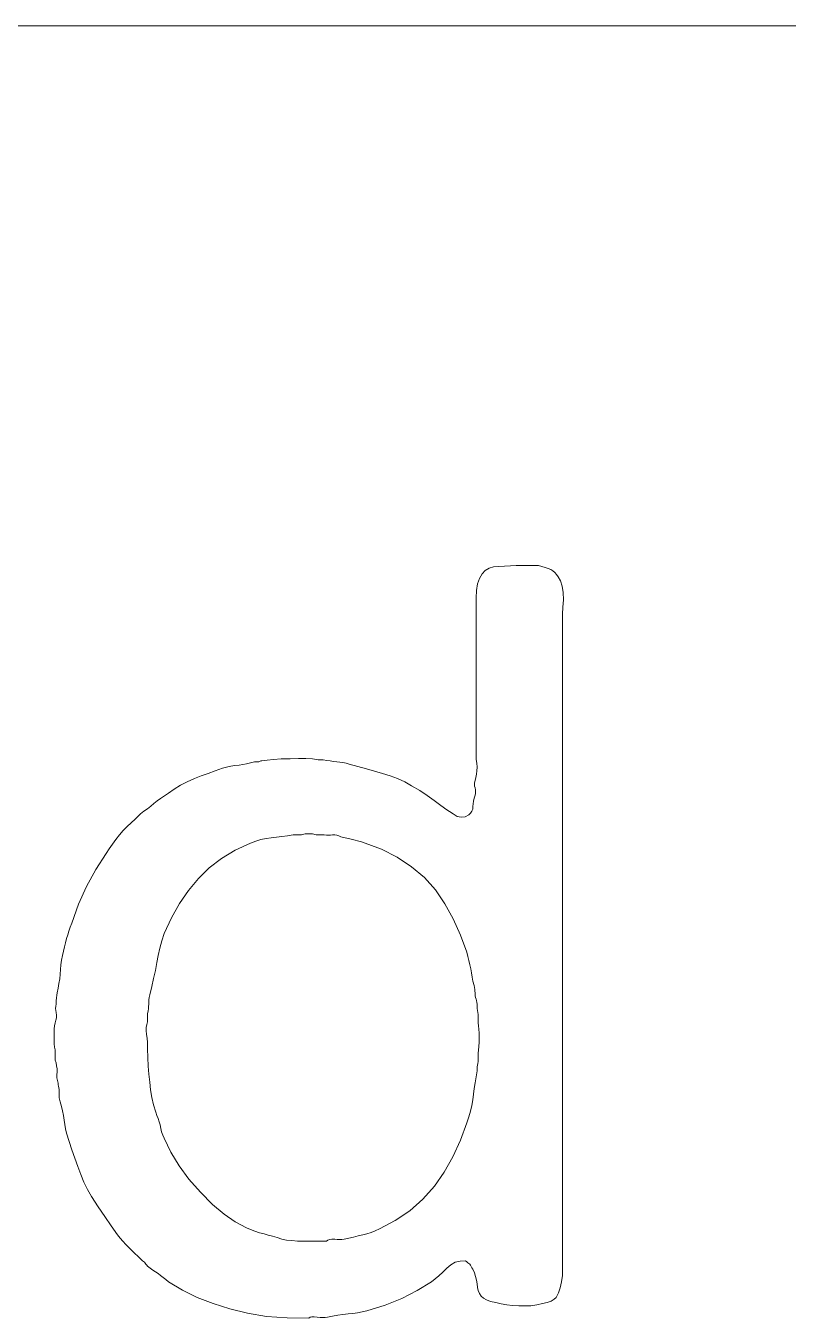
# Model space of a CAD drawing. Header units: millimetres. Extents: x 0 to 160, y 0 to 160.
# Drawn here: x 49.32 to 59.6, y 142.57 to 160 of the extents above; entities that cross this region are included whole.
import ezdxf

# ---------------------------------------------------------------- set-up
doc = ezdxf.new("R2010")
doc.units = ezdxf.units.MM
doc.layers.add('LayerBaseFrame', color=1, linetype='CONTINUOUS', lineweight=0)
doc.layers.add('TextOutline', color=7, linetype='CONTINUOUS', lineweight=0)

# ---------------------------------------------------------------- blocks, each defined once
blk = doc.blocks.new('ELayerBase')
at = {"layer": 'LayerBaseFrame'}
blk.add_line((140, 0), (20, 0), dxfattribs=at)

msp = doc.modelspace()

# ---------------------------------------------------------------- linework, layer by layer
at = {"layer": 'TextOutline'}
for p, q in [((55.777, 152.713), (55.855, 152.717)), ((55.855, 152.717), (55.932, 152.72)), ((55.932, 152.72), (56.009, 152.721)), ((56.009, 152.721), (56.233, 152.721)), ((56.233, 152.721), (56.233, 152.721)), ((56.233, 152.721), (56.233, 152.721)), ((56.233, 152.721), (56.281, 152.707)), ((55.413, 152.472), (55.439, 152.546)), ((55.439, 152.546), (55.476, 152.609)), ((55.476, 152.609), (55.516, 152.652)), ((55.476, 152.609), (55.476, 152.609)), ((55.476, 152.609), (55.476, 152.609)), ((55.516, 152.652), (55.567, 152.682)), ((55.567, 152.682), (55.628, 152.701)), ((55.628, 152.701), (55.7, 152.707)), ((55.7, 152.707), (55.777, 152.713)), ((55.7, 152.707), (55.7, 152.707)), ((55.7, 152.707), (55.7, 152.707)), ((56.281, 152.707), (56.324, 152.693)), ((56.324, 152.693), (56.365, 152.679)), ((56.365, 152.679), (56.402, 152.665)), ((56.402, 152.665), (56.402, 152.665)), ((56.402, 152.665), (56.402, 152.665)), ((56.402, 152.665), (56.429, 152.648)), ((56.429, 152.648), (56.454, 152.626)), ((56.454, 152.626), (56.478, 152.599)), ((56.478, 152.599), (56.5, 152.567)), ((56.5, 152.567), (56.5, 152.567)), ((56.5, 152.567), (56.5, 152.567)), ((56.5, 152.567), (56.53, 152.511)), ((55.392, 152.286), (55.397, 152.385)), ((55.397, 152.385), (55.413, 152.472)), ((56.53, 152.511), (56.552, 152.44)), ((56.552, 152.44), (56.565, 152.356)), ((55.392, 152.182), (55.392, 152.286)), ((55.392, 152.286), (55.392, 152.286)), ((55.392, 152.286), (55.392, 152.286)), ((56.57, 152.258), (56.564, 152.156)), ((56.565, 152.356), (56.57, 152.258)), ((56.57, 152.258), (56.57, 152.258)), ((56.57, 152.258), (56.57, 152.258)), ((55.392, 152.079), (55.392, 152.182)), ((55.392, 151.978), (55.392, 152.079)), ((56.559, 152.062), (56.557, 151.974)), ((56.564, 152.156), (56.559, 152.062)), ((55.392, 151.879), (55.392, 151.978)), ((55.392, 150.196), (55.392, 151.879)), ((55.392, 151.879), (55.392, 151.879)), ((55.392, 151.879), (55.392, 151.879)), ((56.557, 151.974), (56.556, 151.893)), ((56.556, 151.893), (56.556, 143.478)), ((52.573, 150.096), (52.66, 150.105)), ((52.66, 150.105), (52.763, 150.11)), ((52.763, 150.11), (52.881, 150.112)), ((52.881, 150.112), (52.994, 150.117)), ((52.881, 150.112), (52.881, 150.112)), ((52.881, 150.112), (52.881, 150.112)), ((52.994, 150.117), (53.095, 150.116)), ((53.095, 150.116), (53.184, 150.11)), ((53.184, 150.11), (53.26, 150.098)), ((55.393, 150.153), (55.392, 150.196)), ((55.395, 150.105), (55.393, 150.153)), ((55.4, 150.054), (55.395, 150.105)), ((51.777, 149.916), (51.872, 149.951)), ((51.872, 149.951), (51.97, 149.986)), ((51.97, 149.986), (52.026, 149.999)), ((51.97, 149.986), (51.97, 149.986)), ((51.97, 149.986), (51.97, 149.986)), ((52.026, 149.999), (52.082, 150.011)), ((52.082, 150.011), (52.138, 150.02)), ((52.138, 150.02), (52.194, 150.028)), ((52.194, 150.028), (52.244, 150.036)), ((52.194, 150.028), (52.194, 150.028)), ((52.194, 150.028), (52.194, 150.028)), ((52.244, 150.036), (52.296, 150.046)), ((52.296, 150.046), (52.349, 150.057)), ((52.349, 150.057), (52.404, 150.07)), ((52.404, 150.07), (52.404, 150.07)), ((52.404, 150.07), (52.404, 150.07)), ((52.404, 150.07), (52.418, 150.07)), ((52.418, 150.07), (52.432, 150.07)), ((52.432, 150.07), (52.446, 150.07)), ((52.446, 150.07), (52.46, 150.07)), ((52.46, 150.07), (52.468, 150.076)), ((52.46, 150.07), (52.46, 150.07)), ((52.46, 150.07), (52.46, 150.07)), ((52.468, 150.076), (52.478, 150.081)), ((52.478, 150.081), (52.489, 150.083)), ((52.489, 150.083), (52.502, 150.084)), ((52.502, 150.084), (52.573, 150.096)), ((52.502, 150.084), (52.502, 150.084)), ((52.502, 150.084), (52.502, 150.084)), ((53.26, 150.098), (53.33, 150.098)), ((53.33, 150.098), (53.33, 150.098)), ((53.33, 150.098), (53.33, 150.098)), ((53.33, 150.098), (53.378, 150.091)), ((53.378, 150.091), (53.425, 150.084)), ((53.425, 150.084), (53.469, 150.077)), ((53.469, 150.077), (53.512, 150.07)), ((53.512, 150.07), (53.512, 150.07)), ((53.512, 150.07), (53.512, 150.07)), ((53.512, 150.07), (53.554, 150.068)), ((53.554, 150.068), (53.596, 150.063)), ((53.596, 150.063), (53.639, 150.054)), ((53.639, 150.054), (53.681, 150.042)), ((53.681, 150.042), (53.681, 150.042)), ((53.681, 150.042), (53.681, 150.042)), ((53.681, 150.042), (53.798, 150.008)), ((53.798, 150.008), (53.912, 149.975)), ((53.912, 149.975), (54.022, 149.945)), ((54.022, 149.945), (54.129, 149.916)), ((55.399, 149.905), (55.404, 149.952)), ((55.406, 150), (55.4, 150.054)), ((55.404, 149.952), (55.406, 150)), ((55.406, 150), (55.406, 150)), ((55.406, 150), (55.406, 150)), ((51.32, 149.704), (51.405, 149.755)), ((51.405, 149.755), (51.495, 149.802)), ((51.495, 149.802), (51.591, 149.846)), ((51.591, 149.846), (51.683, 149.881)), ((51.591, 149.846), (51.591, 149.846)), ((51.591, 149.846), (51.591, 149.846)), ((51.683, 149.881), (51.777, 149.916)), ((54.129, 149.916), (54.129, 149.916)), ((54.129, 149.916), (54.129, 149.916)), ((54.129, 149.916), (54.233, 149.884)), ((54.233, 149.884), (54.333, 149.846)), ((54.333, 149.846), (54.429, 149.8)), ((54.429, 149.8), (54.522, 149.748)), ((55.371, 149.765), (55.372, 149.79)), ((55.372, 149.741), (55.371, 149.765)), ((55.372, 149.79), (55.378, 149.818)), ((55.378, 149.818), (55.39, 149.861)), ((55.378, 149.818), (55.378, 149.818)), ((55.378, 149.818), (55.378, 149.818)), ((55.39, 149.861), (55.399, 149.905)), ((51.088, 149.544), (51.135, 149.579)), ((51.135, 149.579), (51.186, 149.614)), ((51.186, 149.614), (51.24, 149.649)), ((51.24, 149.649), (51.32, 149.704)), ((51.24, 149.649), (51.24, 149.649)), ((51.24, 149.649), (51.24, 149.649)), ((54.522, 149.748), (54.522, 149.748)), ((54.522, 149.748), (54.522, 149.748)), ((54.522, 149.748), (54.631, 149.684)), ((54.631, 149.684), (54.732, 149.618)), ((54.732, 149.618), (54.827, 149.55)), ((55.357, 149.541), (55.365, 149.58)), ((55.365, 149.58), (55.378, 149.621)), ((55.378, 149.719), (55.372, 149.741)), ((55.383, 149.692), (55.378, 149.719)), ((55.378, 149.719), (55.378, 149.719)), ((55.378, 149.719), (55.378, 149.719)), ((55.378, 149.621), (55.383, 149.643)), ((55.378, 149.621), (55.378, 149.621)), ((55.378, 149.621), (55.378, 149.621)), ((55.385, 149.667), (55.383, 149.692)), ((55.383, 149.643), (55.385, 149.667)), ((50.91, 149.404), (50.956, 149.439)), ((50.956, 149.439), (51.001, 149.474)), ((51.001, 149.474), (51.044, 149.509)), ((51.044, 149.509), (51.088, 149.544)), ((51.044, 149.509), (51.044, 149.509)), ((51.044, 149.509), (51.044, 149.509)), ((54.827, 149.55), (54.915, 149.481)), ((54.915, 149.481), (54.915, 149.481)), ((54.915, 149.481), (54.915, 149.481)), ((54.915, 149.481), (54.946, 149.458)), ((54.946, 149.458), (54.985, 149.432)), ((54.985, 149.432), (55.031, 149.402)), ((55.336, 149.404), (55.346, 149.434)), ((55.346, 149.434), (55.35, 149.467)), ((55.35, 149.467), (55.351, 149.503)), ((55.35, 149.467), (55.35, 149.467)), ((55.35, 149.467), (55.35, 149.467)), ((55.351, 149.503), (55.357, 149.541)), ((50.683, 149.197), (50.736, 149.249)), ((50.736, 149.249), (50.791, 149.299)), ((50.791, 149.299), (50.862, 149.369)), ((50.862, 149.369), (50.91, 149.404)), ((50.862, 149.369), (50.862, 149.369)), ((50.862, 149.369), (50.862, 149.369)), ((55.031, 149.402), (55.083, 149.369)), ((55.083, 149.369), (55.083, 149.369)), ((55.083, 149.369), (55.083, 149.369)), ((55.083, 149.369), (55.138, 149.336)), ((55.138, 149.336), (55.192, 149.323)), ((55.192, 149.323), (55.244, 149.329)), ((55.244, 149.329), (55.294, 149.355)), ((55.294, 149.355), (55.318, 149.378)), ((55.294, 149.355), (55.294, 149.355)), ((55.294, 149.355), (55.294, 149.355)), ((55.318, 149.378), (55.336, 149.404)), ((50.533, 149.025), (50.581, 149.088)), ((50.581, 149.088), (50.631, 149.144)), ((50.581, 149.088), (50.581, 149.088)), ((50.581, 149.088), (50.581, 149.088)), ((50.631, 149.144), (50.683, 149.197)), ((52.772, 149.064), (52.7, 149.054)), ((52.847, 149.075), (52.772, 149.064)), ((52.923, 149.088), (52.847, 149.075)), ((53.035, 149.088), (52.923, 149.088)), ((52.923, 149.088), (52.923, 149.088)), ((52.923, 149.088), (52.923, 149.088)), ((53.085, 149.099), (53.035, 149.088)), ((53.134, 149.102), (53.085, 149.099)), ((53.183, 149.099), (53.134, 149.102)), ((53.232, 149.088), (53.183, 149.099)), ((53.344, 149.088), (53.232, 149.088)), ((53.232, 149.088), (53.232, 149.088)), ((53.232, 149.088), (53.232, 149.088)), ((53.372, 149.083), (53.344, 149.088)), ((53.4, 149.081), (53.372, 149.083)), ((53.428, 149.083), (53.4, 149.081)), ((53.456, 149.088), (53.428, 149.083)), ((53.484, 149.087), (53.456, 149.088)), ((53.456, 149.088), (53.456, 149.088)), ((53.456, 149.088), (53.456, 149.088)), ((53.512, 149.081), (53.484, 149.087)), ((53.54, 149.073), (53.512, 149.081)), ((53.568, 149.06), (53.54, 149.073)), ((53.708, 149.029), (53.568, 149.06)), ((53.568, 149.06), (53.568, 149.06)), ((53.568, 149.06), (53.568, 149.06)), ((50.399, 148.836), (50.442, 148.899)), ((50.442, 148.899), (50.486, 148.962)), ((50.486, 148.962), (50.533, 149.025)), ((52.348, 148.976), (52.141, 148.878)), ((52.418, 149.002), (52.348, 148.976)), ((52.348, 148.976), (52.348, 148.976)), ((52.348, 148.976), (52.348, 148.976)), ((52.488, 149.022), (52.418, 149.002)), ((52.559, 149.037), (52.488, 149.022)), ((52.629, 149.046), (52.559, 149.037)), ((52.7, 149.054), (52.629, 149.046)), ((52.629, 149.046), (52.629, 149.046)), ((52.629, 149.046), (52.629, 149.046)), ((53.845, 148.99), (53.708, 149.029)), ((53.981, 148.945), (53.845, 148.99)), ((54.115, 148.892), (53.981, 148.945)), ((54.329, 148.784), (54.115, 148.892)), ((54.115, 148.892), (54.115, 148.892)), ((54.115, 148.892), (54.115, 148.892)), ((50.259, 148.619), (50.399, 148.836)), ((50.399, 148.836), (50.399, 148.836)), ((50.399, 148.836), (50.399, 148.836)), ((51.955, 148.766), (51.791, 148.64)), ((52.141, 148.878), (51.955, 148.766)), ((54.522, 148.657), (54.329, 148.784)), ((50.136, 148.391), (50.259, 148.619)), ((51.791, 148.64), (51.647, 148.499)), ((54.694, 148.511), (54.522, 148.657)), ((50.028, 148.15), (50.136, 148.391)), ((51.647, 148.499), (51.513, 148.337)), ((51.647, 148.499), (51.647, 148.499)), ((51.647, 148.499), (51.647, 148.499)), ((54.845, 148.345), (54.694, 148.511)), ((51.513, 148.337), (51.391, 148.159)), ((54.971, 148.156), (54.845, 148.345)), ((54.845, 148.345), (54.845, 148.345)), ((54.845, 148.345), (54.845, 148.345)), ((49.936, 147.896), (50.028, 148.15)), ((51.391, 148.159), (51.281, 147.965)), ((55.083, 147.952), (54.971, 148.156)), ((49.897, 147.788), (49.916, 147.841)), ((49.916, 147.841), (49.936, 147.896)), ((49.936, 147.896), (49.936, 147.896)), ((49.936, 147.896), (49.936, 147.896)), ((51.281, 147.965), (51.184, 147.756)), ((55.181, 147.735), (55.083, 147.952)), ((49.852, 147.63), (49.866, 147.686)), ((49.866, 147.686), (49.881, 147.736)), ((49.866, 147.686), (49.866, 147.686)), ((49.866, 147.686), (49.866, 147.686)), ((49.881, 147.736), (49.897, 147.788)), ((51.184, 147.756), (51.152, 147.658)), ((51.184, 147.756), (51.184, 147.756)), ((51.184, 147.756), (51.184, 147.756)), ((55.265, 147.504), (55.181, 147.735)), ((49.81, 147.461), (49.824, 147.518)), ((49.824, 147.518), (49.838, 147.574)), ((49.838, 147.574), (49.852, 147.63)), ((51.125, 147.56), (51.103, 147.461)), ((51.152, 147.658), (51.125, 147.56)), ((55.279, 147.447), (55.265, 147.504)), ((55.265, 147.504), (55.265, 147.504)), ((55.265, 147.504), (55.265, 147.504)), ((49.783, 147.272), (49.789, 147.335)), ((49.789, 147.335), (49.797, 147.398)), ((49.797, 147.398), (49.81, 147.461)), ((49.81, 147.461), (49.81, 147.461)), ((49.81, 147.461), (49.81, 147.461)), ((51.086, 147.363), (51.064, 147.257)), ((51.103, 147.461), (51.086, 147.363)), ((51.086, 147.363), (51.086, 147.363)), ((51.086, 147.363), (51.086, 147.363)), ((55.294, 147.391), (55.279, 147.447)), ((55.308, 147.335), (55.294, 147.391)), ((55.322, 147.279), (55.308, 147.335)), ((49.764, 147.083), (49.774, 147.146)), ((49.774, 147.146), (49.782, 147.209)), ((49.782, 147.209), (49.783, 147.272)), ((49.782, 147.209), (49.782, 147.209)), ((49.782, 147.209), (49.782, 147.209)), ((51.04, 147.149), (51.015, 147.04)), ((51.064, 147.257), (51.04, 147.149)), ((55.329, 147.223), (55.322, 147.279)), ((55.322, 147.279), (55.322, 147.279)), ((55.322, 147.279), (55.322, 147.279)), ((55.339, 147.167), (55.329, 147.223)), ((55.35, 147.111), (55.339, 147.167)), ((49.74, 146.957), (49.753, 147.02)), ((49.753, 147.02), (49.764, 147.083)), ((51.015, 147.04), (50.988, 146.928)), ((55.364, 147.055), (55.35, 147.111)), ((55.37, 147.028), (55.364, 147.055)), ((55.364, 147.055), (55.364, 147.055)), ((55.364, 147.055), (55.364, 147.055)), ((55.374, 147.002), (55.37, 147.028)), ((55.377, 146.978), (55.374, 147.002)), ((55.378, 146.957), (55.377, 146.978)), ((49.72, 146.774), (49.725, 146.802)), ((49.725, 146.802), (49.726, 146.849)), ((49.725, 146.802), (49.725, 146.802)), ((49.725, 146.802), (49.725, 146.802)), ((49.726, 146.849), (49.729, 146.89)), ((49.729, 146.89), (49.733, 146.926)), ((49.733, 146.926), (49.74, 146.957)), ((49.74, 146.957), (49.74, 146.957)), ((49.74, 146.957), (49.74, 146.957)), ((50.974, 146.802), (50.973, 146.773)), ((50.975, 146.831), (50.974, 146.802)), ((50.974, 146.802), (50.974, 146.802)), ((50.974, 146.802), (50.974, 146.802)), ((50.977, 146.862), (50.975, 146.831)), ((50.982, 146.894), (50.977, 146.862)), ((50.988, 146.928), (50.982, 146.894)), ((50.988, 146.928), (50.988, 146.928)), ((50.988, 146.928), (50.988, 146.928)), ((55.379, 146.935), (55.378, 146.957)), ((55.378, 146.957), (55.378, 146.957)), ((55.378, 146.957), (55.378, 146.957)), ((55.381, 146.914), (55.379, 146.935)), ((55.386, 146.893), (55.381, 146.914)), ((55.392, 146.872), (55.386, 146.893)), ((55.398, 146.85), (55.392, 146.872)), ((55.392, 146.872), (55.392, 146.872)), ((55.392, 146.872), (55.392, 146.872)), ((55.402, 146.827), (55.398, 146.85)), ((55.405, 146.801), (55.402, 146.827)), ((55.406, 146.774), (55.405, 146.801)), ((49.718, 146.746), (49.72, 146.774)), ((49.72, 146.718), (49.718, 146.746)), ((49.725, 146.69), (49.72, 146.718)), ((49.723, 146.585), (49.729, 146.62)), ((49.73, 146.655), (49.725, 146.69)), ((49.725, 146.69), (49.725, 146.69)), ((49.725, 146.69), (49.725, 146.69)), ((49.729, 146.62), (49.73, 146.655)), ((50.966, 146.71), (50.96, 146.676)), ((50.96, 146.676), (50.96, 146.564)), ((50.97, 146.743), (50.966, 146.71)), ((50.973, 146.773), (50.97, 146.743)), ((55.407, 146.746), (55.406, 146.774)), ((55.406, 146.774), (55.406, 146.774)), ((55.406, 146.774), (55.406, 146.774)), ((55.409, 146.718), (55.407, 146.746)), ((55.414, 146.69), (55.409, 146.718)), ((55.42, 146.662), (55.414, 146.69)), ((55.42, 146.55), (55.42, 146.662)), ((55.42, 146.662), (55.42, 146.662)), ((55.42, 146.662), (55.42, 146.662)), ((49.698, 146.421), (49.701, 146.469)), ((49.701, 146.469), (49.705, 146.512)), ((49.705, 146.512), (49.711, 146.55)), ((49.711, 146.55), (49.723, 146.585)), ((49.711, 146.55), (49.711, 146.55)), ((49.711, 146.55), (49.711, 146.55)), ((50.942, 146.487), (50.941, 146.443)), ((50.941, 146.443), (50.946, 146.396)), ((50.948, 146.527), (50.942, 146.487)), ((50.96, 146.564), (50.948, 146.527)), ((50.96, 146.564), (50.96, 146.564)), ((50.96, 146.564), (50.96, 146.564)), ((55.426, 146.511), (55.42, 146.55)), ((55.43, 146.466), (55.426, 146.511)), ((55.433, 146.413), (55.43, 146.466)), ((49.697, 146.367), (49.698, 146.421)), ((49.698, 146.314), (49.697, 146.367)), ((49.697, 146.367), (49.697, 146.367)), ((49.697, 146.367), (49.697, 146.367)), ((49.701, 146.266), (49.698, 146.314)), ((50.946, 146.396), (50.946, 146.396)), ((50.946, 146.396), (50.946, 146.396)), ((50.946, 146.396), (50.952, 146.341)), ((50.952, 146.341), (50.956, 146.29)), ((50.956, 146.29), (50.959, 146.243)), ((55.43, 146.231), (55.433, 146.288)), ((55.434, 146.353), (55.433, 146.413)), ((55.433, 146.288), (55.434, 146.353)), ((55.434, 146.353), (55.434, 146.353)), ((55.434, 146.353), (55.434, 146.353)), ((49.705, 146.223), (49.701, 146.266)), ((49.711, 146.185), (49.705, 146.223)), ((49.711, 146.185), (49.711, 146.185)), ((49.711, 146.185), (49.711, 146.185)), ((49.711, 146.045), (49.711, 146.185)), ((50.959, 146.243), (50.96, 146.199)), ((50.96, 146.199), (50.96, 146.199)), ((50.96, 146.199), (50.96, 146.199)), ((50.96, 146.199), (50.961, 146.082)), ((55.42, 146.143), (55.426, 146.183)), ((55.42, 146.031), (55.42, 146.143)), ((55.42, 146.143), (55.42, 146.143)), ((55.42, 146.143), (55.42, 146.143)), ((55.426, 146.183), (55.43, 146.231)), ((49.724, 146.009), (49.711, 146.045)), ((49.732, 145.971), (49.724, 146.009)), ((49.738, 145.932), (49.732, 145.971)), ((49.74, 145.891), (49.738, 145.932)), ((50.961, 146.082), (50.967, 145.968)), ((50.967, 145.968), (50.975, 145.857)), ((55.405, 145.905), (55.406, 145.933)), ((55.406, 145.933), (55.407, 145.955)), ((55.406, 145.933), (55.406, 145.933)), ((55.406, 145.933), (55.406, 145.933)), ((55.407, 145.955), (55.409, 145.978)), ((55.409, 145.978), (55.414, 146.004)), ((55.414, 146.004), (55.42, 146.031)), ((49.735, 145.849), (49.74, 145.891)), ((49.736, 145.81), (49.735, 145.849)), ((49.742, 145.772), (49.736, 145.81)), ((49.74, 145.891), (49.74, 145.891)), ((49.74, 145.891), (49.74, 145.891)), ((49.754, 145.736), (49.742, 145.772)), ((50.975, 145.857), (50.988, 145.75)), ((50.988, 145.75), (50.988, 145.75)), ((50.988, 145.75), (50.988, 145.75)), ((50.988, 145.75), (50.998, 145.646)), ((55.367, 145.666), (55.379, 145.743)), ((55.379, 145.743), (55.392, 145.82)), ((55.392, 145.82), (55.398, 145.849)), ((55.392, 145.82), (55.392, 145.82)), ((55.392, 145.82), (55.392, 145.82)), ((55.398, 145.849), (55.402, 145.877)), ((55.402, 145.877), (55.405, 145.905)), ((49.754, 145.715), (49.754, 145.736)), ((49.754, 145.736), (49.754, 145.736)), ((49.754, 145.736), (49.754, 145.736)), ((49.757, 145.694), (49.754, 145.715)), ((49.761, 145.673), (49.757, 145.694)), ((49.768, 145.652), (49.761, 145.673)), ((49.768, 145.624), (49.768, 145.652)), ((49.768, 145.652), (49.768, 145.652)), ((49.768, 145.652), (49.768, 145.652)), ((49.768, 145.596), (49.768, 145.624)), ((49.768, 145.568), (49.768, 145.596)), ((50.998, 145.646), (51.016, 145.543)), ((55.35, 145.512), (55.357, 145.589)), ((55.357, 145.589), (55.367, 145.666)), ((49.768, 145.54), (49.768, 145.568)), ((49.782, 145.483), (49.768, 145.54)), ((49.768, 145.54), (49.768, 145.54)), ((49.768, 145.54), (49.768, 145.54)), ((49.796, 145.424), (49.782, 145.483)), ((49.81, 145.364), (49.796, 145.424)), ((51.016, 145.543), (51.04, 145.443)), ((51.04, 145.443), (51.072, 145.344)), ((55.315, 145.358), (55.334, 145.435)), ((55.334, 145.435), (55.35, 145.512)), ((55.35, 145.512), (55.35, 145.512)), ((55.35, 145.512), (55.35, 145.512)), ((49.824, 145.302), (49.81, 145.364)), ((49.832, 145.239), (49.824, 145.302)), ((49.824, 145.302), (49.824, 145.302)), ((49.824, 145.302), (49.824, 145.302)), ((49.841, 145.179), (49.832, 145.239)), ((51.072, 145.344), (51.072, 145.344)), ((51.072, 145.344), (51.072, 145.344)), ((51.072, 145.344), (51.086, 145.302)), ((51.086, 145.302), (51.1, 145.259)), ((51.1, 145.259), (51.114, 145.217)), ((55.265, 145.203), (55.292, 145.281)), ((55.292, 145.281), (55.315, 145.358)), ((49.853, 145.12), (49.841, 145.179)), ((49.866, 145.063), (49.853, 145.12)), ((49.902, 144.951), (49.866, 145.063)), ((49.866, 145.063), (49.866, 145.063)), ((49.866, 145.063), (49.866, 145.063)), ((51.114, 145.217), (51.128, 145.175)), ((51.128, 145.175), (51.128, 145.175)), ((51.128, 145.175), (51.128, 145.175)), ((51.128, 145.175), (51.137, 145.127)), ((51.137, 145.127), (51.149, 145.081)), ((51.149, 145.081), (51.165, 145.036)), ((55.18, 144.966), (55.265, 145.203)), ((55.265, 145.203), (55.265, 145.203)), ((55.265, 145.203), (55.265, 145.203)), ((49.939, 144.839), (49.902, 144.951)), ((51.165, 145.036), (51.184, 144.993)), ((51.184, 144.993), (51.184, 144.993)), ((51.184, 144.993), (51.184, 144.993)), ((51.184, 144.993), (51.273, 144.805)), ((55.08, 144.744), (55.18, 144.966)), ((49.979, 144.727), (49.939, 144.839)), ((50.02, 144.614), (49.979, 144.727)), ((51.273, 144.805), (51.384, 144.621)), ((54.963, 144.538), (55.08, 144.744)), ((50.058, 144.505), (50.02, 144.614)), ((50.02, 144.614), (50.02, 144.614)), ((50.02, 144.614), (50.02, 144.614)), ((51.384, 144.621), (51.518, 144.441)), ((54.831, 144.348), (54.963, 144.538)), ((50.101, 144.4), (50.058, 144.505)), ((50.149, 144.301), (50.101, 144.4)), ((51.518, 144.441), (51.675, 144.264)), ((50.202, 144.208), (50.149, 144.301)), ((50.293, 144.07), (50.202, 144.208)), ((50.202, 144.208), (50.202, 144.208)), ((50.202, 144.208), (50.202, 144.208)), ((51.675, 144.264), (51.675, 144.264)), ((51.675, 144.264), (51.675, 144.264)), ((51.675, 144.264), (51.835, 144.102)), ((54.674, 144.17), (54.831, 144.348)), ((54.831, 144.348), (54.831, 144.348)), ((54.831, 144.348), (54.831, 144.348)), ((50.381, 143.938), (50.293, 144.07)), ((51.835, 144.102), (51.991, 143.969)), ((54.302, 143.882), (54.498, 144.015)), ((54.498, 144.015), (54.674, 144.17)), ((50.468, 143.81), (50.381, 143.938)), ((51.991, 143.969), (52.143, 143.864)), ((52.143, 143.864), (52.292, 143.787)), ((54.087, 143.773), (54.302, 143.882)), ((50.553, 143.689), (50.468, 143.81)), ((50.589, 143.647), (50.553, 143.689)), ((50.553, 143.689), (50.553, 143.689)), ((50.553, 143.689), (50.553, 143.689)), ((52.292, 143.787), (52.292, 143.787)), ((52.292, 143.787), (52.292, 143.787)), ((52.292, 143.787), (52.349, 143.761)), ((52.349, 143.761), (52.408, 143.738)), ((52.408, 143.738), (52.468, 143.718)), ((52.468, 143.718), (52.531, 143.703)), ((52.531, 143.703), (52.531, 143.703)), ((52.531, 143.703), (52.531, 143.703)), ((52.531, 143.703), (52.588, 143.688)), ((52.588, 143.688), (52.646, 143.671)), ((52.646, 143.671), (52.707, 143.653)), ((52.707, 143.653), (52.769, 143.633)), ((53.674, 143.647), (53.737, 143.661)), ((53.737, 143.661), (53.8, 143.675)), ((53.8, 143.675), (53.863, 143.689)), ((53.863, 143.689), (53.919, 143.704)), ((53.863, 143.689), (53.863, 143.689)), ((53.863, 143.689), (53.863, 143.689)), ((53.919, 143.704), (53.975, 143.724)), ((53.975, 143.724), (54.031, 143.746)), ((54.031, 143.746), (54.087, 143.773)), ((54.087, 143.773), (54.087, 143.773)), ((54.087, 143.773), (54.087, 143.773)), ((50.627, 143.604), (50.589, 143.647)), ((50.666, 143.562), (50.627, 143.604)), ((50.707, 143.52), (50.666, 143.562)), ((50.748, 143.479), (50.707, 143.52)), ((50.707, 143.52), (50.707, 143.52)), ((50.707, 143.52), (50.707, 143.52)), ((50.788, 143.44), (50.748, 143.479)), ((52.769, 143.633), (52.769, 143.633)), ((52.769, 143.633), (52.769, 143.633)), ((52.769, 143.633), (52.835, 143.62)), ((52.835, 143.62), (52.906, 143.612)), ((52.906, 143.612), (52.982, 143.606)), ((52.982, 143.606), (53.063, 143.604)), ((53.063, 143.604), (53.063, 143.604)), ((53.063, 143.604), (53.063, 143.604)), ((53.063, 143.604), (53.141, 143.604)), ((53.141, 143.604), (53.218, 143.604)), ((53.218, 143.604), (53.295, 143.604)), ((53.295, 143.604), (53.372, 143.604)), ((53.372, 143.604), (53.39, 143.617)), ((53.372, 143.604), (53.372, 143.604)), ((53.372, 143.604), (53.372, 143.604)), ((53.39, 143.617), (53.414, 143.626)), ((53.414, 143.626), (53.446, 143.631)), ((53.446, 143.631), (53.484, 143.633)), ((53.484, 143.633), (53.484, 143.633)), ((53.484, 143.633), (53.484, 143.633)), ((53.484, 143.633), (53.518, 143.627)), ((53.518, 143.627), (53.551, 143.626)), ((53.551, 143.626), (53.582, 143.627)), ((53.582, 143.627), (53.61, 143.633)), ((53.61, 143.633), (53.674, 143.647)), ((53.61, 143.633), (53.61, 143.633)), ((53.61, 143.633), (53.61, 143.633)), ((56.556, 143.478), (56.556, 143.478)), ((56.556, 143.478), (56.556, 143.478)), ((56.556, 143.478), (56.556, 143.394)), ((50.826, 143.402), (50.788, 143.44)), ((50.862, 143.366), (50.826, 143.402)), ((50.876, 143.353), (50.862, 143.366)), ((50.862, 143.366), (50.862, 143.366)), ((50.862, 143.366), (50.862, 143.366)), ((50.89, 143.342), (50.876, 143.353)), ((50.904, 143.332), (50.89, 143.342)), ((50.918, 143.324), (50.904, 143.332)), ((50.926, 143.31), (50.918, 143.324)), ((50.918, 143.324), (50.918, 143.324)), ((50.918, 143.324), (50.918, 143.324)), ((50.935, 143.296), (50.926, 143.31)), ((55.111, 143.32), (55.052, 143.288)), ((55.178, 143.337), (55.111, 143.32)), ((55.251, 143.338), (55.178, 143.337)), ((55.265, 143.325), (55.251, 143.338)), ((55.251, 143.338), (55.251, 143.338)), ((55.251, 143.338), (55.251, 143.338)), ((55.279, 143.313), (55.265, 143.325)), ((55.294, 143.304), (55.279, 143.313)), ((55.308, 143.296), (55.294, 143.304)), ((56.556, 143.394), (56.556, 143.31)), ((56.556, 143.31), (56.556, 143.226)), ((50.947, 143.282), (50.935, 143.296)), ((50.96, 143.268), (50.947, 143.282)), ((50.995, 143.241), (50.96, 143.268)), ((50.96, 143.268), (50.96, 143.268)), ((50.96, 143.268), (50.96, 143.268)), ((51.03, 143.215), (50.995, 143.241)), ((51.065, 143.192), (51.03, 143.215)), ((51.1, 143.17), (51.065, 143.192)), ((51.135, 143.142), (51.1, 143.17)), ((51.1, 143.17), (51.1, 143.17)), ((51.1, 143.17), (51.1, 143.17)), ((51.17, 143.114), (51.135, 143.142)), ((54.89, 143.138), (54.839, 143.095)), ((54.944, 143.186), (54.89, 143.138)), ((54.999, 143.24), (54.944, 143.186)), ((55.052, 143.288), (54.999, 143.24)), ((54.999, 143.24), (54.999, 143.24)), ((54.999, 143.24), (54.999, 143.24)), ((55.315, 143.281), (55.308, 143.296)), ((55.308, 143.296), (55.308, 143.296)), ((55.308, 143.296), (55.308, 143.296)), ((55.325, 143.264), (55.315, 143.281)), ((55.336, 143.246), (55.325, 143.264)), ((55.35, 143.226), (55.336, 143.246)), ((55.369, 143.177), (55.35, 143.226)), ((55.35, 143.226), (55.35, 143.226)), ((55.35, 143.226), (55.35, 143.226)), ((55.385, 143.128), (55.369, 143.177)), ((56.556, 143.142), (56.545, 143.055)), ((56.556, 143.226), (56.556, 143.142)), ((56.556, 143.142), (56.556, 143.142)), ((56.556, 143.142), (56.556, 143.142)), ((51.205, 143.086), (51.17, 143.114)), ((51.24, 143.058), (51.205, 143.086)), ((51.429, 142.945), (51.24, 143.058)), ((51.24, 143.058), (51.24, 143.058)), ((51.24, 143.058), (51.24, 143.058)), ((54.789, 143.058), (54.598, 142.938)), ((54.839, 143.095), (54.789, 143.058)), ((54.789, 143.058), (54.789, 143.058)), ((54.789, 143.058), (54.789, 143.058)), ((55.397, 143.079), (55.385, 143.128)), ((55.406, 143.029), (55.397, 143.079)), ((55.409, 142.982), (55.406, 143.029)), ((55.406, 143.029), (55.406, 143.029)), ((55.406, 143.029), (55.406, 143.029)), ((55.42, 142.938), (55.409, 142.982)), ((56.528, 142.977), (56.503, 142.908)), ((56.545, 143.055), (56.528, 142.977)), ((51.629, 142.847), (51.429, 142.945)), ((51.842, 142.763), (51.629, 142.847)), ((54.389, 142.833), (54.163, 142.742)), ((54.598, 142.938), (54.389, 142.833)), ((55.437, 142.898), (55.42, 142.938)), ((55.462, 142.861), (55.437, 142.898)), ((55.49, 142.835), (55.462, 142.861)), ((55.462, 142.861), (55.462, 142.861)), ((55.462, 142.861), (55.462, 142.861)), ((55.532, 142.812), (55.49, 142.835)), ((55.588, 142.793), (55.532, 142.812)), ((55.658, 142.777), (55.588, 142.793)), ((56.405, 142.798), (56.353, 142.779)), ((56.444, 142.821), (56.405, 142.798)), ((56.472, 142.847), (56.444, 142.821)), ((56.503, 142.908), (56.472, 142.847)), ((56.472, 142.847), (56.472, 142.847)), ((56.472, 142.847), (56.472, 142.847)), ((52.068, 142.693), (51.842, 142.763)), ((52.308, 142.632), (52.068, 142.693)), ((52.068, 142.693), (52.068, 142.693)), ((52.068, 142.693), (52.068, 142.693)), ((52.566, 142.591), (52.308, 142.632)), ((53.526, 142.605), (53.456, 142.594)), ((53.596, 142.615), (53.526, 142.605)), ((53.667, 142.623), (53.596, 142.615)), ((53.73, 142.631), (53.667, 142.623)), ((53.667, 142.623), (53.667, 142.623)), ((53.667, 142.623), (53.667, 142.623)), ((53.793, 142.64), (53.73, 142.631)), ((53.856, 142.652), (53.793, 142.64)), ((53.919, 142.665), (53.856, 142.652)), ((54.163, 142.742), (53.919, 142.665)), ((53.919, 142.665), (53.919, 142.665)), ((53.919, 142.665), (53.919, 142.665)), ((55.73, 142.759), (55.658, 142.777)), ((55.658, 142.777), (55.658, 142.777)), ((55.658, 142.777), (55.658, 142.777)), ((55.805, 142.745), (55.73, 142.759)), ((55.884, 142.738), (55.805, 142.745)), ((55.967, 142.735), (55.884, 142.738)), ((56.05, 142.731), (55.967, 142.735)), ((55.967, 142.735), (55.967, 142.735)), ((55.967, 142.735), (55.967, 142.735)), ((56.132, 142.735), (56.05, 142.731)), ((56.211, 142.745), (56.132, 142.735)), ((56.289, 142.763), (56.211, 142.745)), ((56.353, 142.779), (56.289, 142.763)), ((56.289, 142.763), (56.289, 142.763)), ((56.289, 142.763), (56.289, 142.763)), ((52.841, 142.569), (52.566, 142.591)), ((53.134, 142.567), (52.841, 142.569)), ((53.151, 142.578), (53.134, 142.567)), ((53.134, 142.567), (53.134, 142.567)), ((53.134, 142.567), (53.134, 142.567)), ((53.176, 142.584), (53.151, 142.578)), ((53.207, 142.585), (53.176, 142.584)), ((53.246, 142.581), (53.207, 142.585)), ((53.286, 142.575), (53.246, 142.581)), ((53.246, 142.581), (53.246, 142.581)), ((53.246, 142.581), (53.246, 142.581)), ((53.323, 142.574), (53.286, 142.575)), ((53.356, 142.575), (53.323, 142.574)), ((53.386, 142.581), (53.356, 142.575)), ((53.456, 142.594), (53.386, 142.581)), ((53.386, 142.581), (53.386, 142.581)), ((53.386, 142.581), (53.386, 142.581))]:
    msp.add_line(p, q, dxfattribs=at)

# ---------------------------------------------------------------- block references
at = {"layer": 'LayerBaseFrame', "rotation": 180}
msp.add_blockref('ELayerBase', (160, 160), dxfattribs=at)

doc.saveas('drawing.dxf')
